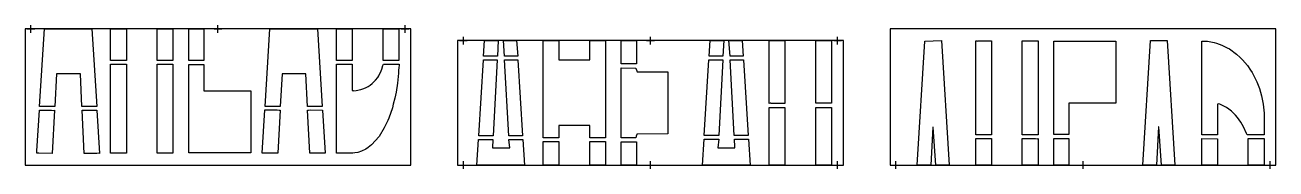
# Model space of a CAD drawing. Header units: inches. Extents: x 0 to 321, y -1 to 36.
import ezdxf

# ---------------------------------------------------------------- set-up
doc = ezdxf.new("R2010")
doc.units = ezdxf.units.IN
doc.header["$MEASUREMENT"] = 0
doc.layers.add('CUT', color=1, linetype='Continuous')
doc.layers.add('REG', color=5, linetype='Continuous')

msp = doc.modelspace()

# ---------------------------------------------------------------- linework, layer by layer
at = {"layer": 'CUT'}
for points in [[(18.43, 15.03), (14.61, 15.03), (14.21, 23.45), (8.08, 23.45), (7.63, 15.03), (7, 15.04), (6.7, 15.03), (3.74, 15.04), (4.98, 35), (17.17, 35)], [(25.77, 26.9), (25.6, 26.91), (25.43, 26.89), (21.98, 26.9), (21.98, 35), (26.03, 35), (26.03, 26.9)], [(37.51, 26.91), (37.44, 26.9), (33.95, 26.89), (33.95, 35), (38, 35), (38, 26.9), (37.74, 26.9)], [(45.67, 26.91), (45.15, 26.89), (42.76, 26.9), (42.05, 26.9), (42.05, 35), (45.92, 35), (45.92, 26.9)], [(76.36, 15.04), (73.41, 15.03), (73.18, 15.04), (72.57, 15.03), (72.13, 23.45), (66.01, 23.45), (65.57, 15.03), (62.4, 15.03), (61.92, 15.06), (61.68, 15.04), (62.91, 35), (75.12, 35)], [(80.02, 26.9), (80.02, 35), (84.07, 35), (84.07, 26.91)], [(96.04, 26.91), (91.99, 26.91), (91.99, 35), (96.04, 35)], [(121.34, 28), (117.8, 27.99), (118.05, 32), (121.57, 32)], [(126.54, 27.99), (123.15, 28), (122.86, 32), (126.28, 32)], [(144.35, 27.04), (145.06, 27.04), (145.06, 32), (149.1, 32), (149.1, 7.02), (145.66, 7.02), (145.37, 7.03), (145.06, 7.02), (145.06, 10.2), (137.14, 10.19), (137.12, 7.02), (133.09, 7.02), (133.09, 32), (137.13, 32), (137.13, 27.04)], [(156.77, 26.02), (156.56, 26.02), (156.49, 26.01), (153.15, 26.01), (153.15, 32), (157.03, 32), (157.03, 26.02)], [(179.28, 28), (175.73, 27.99), (175.98, 32), (179.5, 32)], [(184.48, 27.99), (181.08, 28), (180.8, 32), (184.23, 32)], [(191.13, 15.87), (191.13, 32), (195.17, 32), (195.17, 15.87), (191.66, 15.87), (191.6, 15.88), (191.38, 15.88)], [(207.14, 15.88), (203.1, 15.88), (203.1, 32), (207.14, 32)], [(233.22, 9.74), (232.67, 0), (229.15, 0), (231.11, 31.89), (235.38, 32), (237.39, 0), (233.97, 0), (233.26, 9.74)], [(244.19, 7.77), (244.19, 31.9), (244.45, 31.9), (244.7, 31.89), (244.78, 31.9), (248.24, 31.9), (248.24, 7.77)], [(259.7, 7.77), (259.61, 7.76), (256.16, 7.76), (256.16, 31.9), (256.41, 31.9), (257.05, 31.91), (260.21, 31.9), (260.21, 7.77), (259.96, 7.77)], [(264.83, 7.85), (264.54, 7.86), (264.26, 7.85), (264.26, 31.82), (280.19, 31.82), (280.19, 15.92), (268.13, 15.92), (268.13, 7.85)], [(295.33, 0), (291.9, 0), (291.2, 9.82), (291.16, 9.82), (290.61, 0), (287.08, 0), (289.05, 32), (289.31, 32), (290.91, 31.99), (292.7, 31.98), (293.33, 31.98)], [(307.45, 30.84), (308.82, 30.16), (309.36, 29.84), (311.15, 28.55), (312.15, 27.66), (312.72, 27.08), (313.96, 25.61), (314.78, 24.43), (315.16, 23.81), (316.13, 21.94), (316.37, 21.42), (317.05, 19.68), (317.59, 17.77), (317.99, 15.67), (318.24, 13.35), (318.24, 7.76), (313.93, 7.76), (313.81, 7.98), (313.72, 8.13), (312.99, 9.84), (312.32, 11.05), (311.43, 12.24), (310.9, 12.86), (309.86, 13.85), (309.19, 14.4), (308.6, 14.81), (308.1, 15.09), (306.93, 15.64), (306.63, 15.73), (306.28, 15.69), (306.28, 7.77), (302.23, 7.76), (302.23, 31.86), (302.89, 31.88), (303.75, 31.82), (305.45, 31.51), (306.05, 31.35)], [(25.43, 3.09), (21.98, 3.09), (21.98, 25.93), (26.03, 25.94), (26.03, 3.09), (25.77, 3.1), (25.51, 3.1)], [(37.74, 3.1), (37.5, 3.1), (37.4, 3.09), (33.95, 3.09), (33.95, 25.94), (34.2, 25.94), (34.83, 25.95), (37.26, 25.93), (38, 25.93), (38, 3.09)], [(42.05, 3.17), (42.05, 25.85), (45.92, 25.84), (45.92, 19.07), (57.98, 19.07), (57.96, 3.17)], [(85.1, 19.18), (86.26, 19.4), (86.81, 19.57), (87.43, 19.82), (88.14, 20.22), (88.67, 20.55), (89.2, 20.95), (90.05, 21.8), (90.61, 22.52), (90.88, 22.91), (91.51, 24.21), (91.66, 24.65), (91.91, 25.62), (91.98, 25.77), (92.09, 25.95), (96.11, 25.95), (96.11, 25.95), (96.08, 25.69), (96.02, 24.98), (95.96, 24.36), (95.94, 23.61), (95.69, 21.04), (95.33, 18.78), (95.01, 17.17), (94.6, 15.69), (94.38, 14.76), (93.44, 12.09), (93.18, 11.42), (92.27, 9.55), (90.94, 7.39), (89, 5.2), (88.14, 4.51), (87.53, 4.12), (86.42, 3.55), (85.46, 3.26), (84.68, 3.12), (84.21, 3.09), (80.81, 3.09), (80.27, 3.08), (80.02, 3.07), (80.02, 25.94), (84.07, 25.94), (84.07, 19.18), (84.31, 19.13), (84.47, 19.11)], [(121.31, 27.03), (120.24, 7.54), (117.12, 7.54), (117.04, 7.54), (116.79, 7.54), (116.54, 7.54), (117.74, 27.03), (118.52, 27.03), (120.46, 27.04), (121.07, 27.02)], [(127.81, 7.54), (127.56, 7.55), (126.98, 7.53), (124.91, 7.54), (124.25, 7.54), (123.18, 27.03), (123.44, 27.03), (123.65, 27.03), (123.72, 27.04), (126.58, 27.03)], [(179.24, 27.03), (178.18, 7.62), (175.03, 7.62), (174.97, 7.63), (174.72, 7.63), (174.47, 7.62), (175.68, 27.03), (176.28, 27.03), (178.52, 27.04), (179, 27.02)], [(185.75, 7.63), (185.5, 7.64), (184.97, 7.62), (182.9, 7.63), (182.17, 7.62), (181.14, 27.03), (181.39, 27.03), (181.58, 27.03), (181.65, 27.04), (183.9, 27.03), (184.52, 27.03)], [(157.58, 23.96), (164.44, 23.94), (164.77, 23.93), (165.12, 23.94), (165.12, 8.05), (157.19, 7.96), (157.16, 7.88), (157.01, 7.44), (156.94, 7.28), (156.86, 7.04), (153.71, 7.02), (153.65, 7.02), (153.41, 7.02), (153.15, 7.02), (153.15, 24.98), (156.87, 24.95), (157.22, 23.96), (157.54, 23.96)], [(7.57, 14.08), (7, 3), (3.57, 3.08), (3.51, 3.08), (3.26, 3.09), (3, 3.09), (3.03, 3.54), (3.04, 3.7), (3.69, 14.08), (6.84, 14.08), (7.33, 14.06)], [(18.44, 3), (18.44, 3), (15.9, 3), (15.18, 3), (14.66, 14.08), (14.92, 14.08), (15.13, 14.07), (15.19, 14.08), (18.48, 14.08), (19.17, 3.01), (18.93, 3.03)], [(64.95, 3.09), (61.53, 3.09), (61.36, 3.1), (61.2, 3.09), (60.94, 3.09), (61.62, 14.17), (64.77, 14.17), (65.27, 14.14), (65.51, 14.16)], [(77.09, 3.09), (76.84, 3.09), (76.63, 3.1), (76.58, 3.09), (73.12, 3.09), (72.59, 14.16), (72.83, 14.14), (73.3, 14.17), (76.4, 14.16)], [(191.13, 14.83), (191.38, 14.83), (191.49, 14.82), (191.68, 14.83), (195.17, 14.83), (195.17, 0), (191.13, 0)], [(207.14, 0), (203.1, 0), (203.1, 14.83), (203.35, 14.83), (203.56, 14.82), (203.63, 14.83), (207.14, 14.83)], [(120.7, 4.44), (124.49, 4.44), (124.24, 6.57), (124.48, 6.55), (125.01, 6.58), (127.23, 6.58), (127.86, 6.58), (128.28, 0), (116.08, 0), (116.49, 6.57), (120.15, 6.58), (120.1, 4.44), (120.36, 4.44), (120.68, 4.44)], [(178.18, 6.66), (177.95, 4.44), (182.36, 4.44), (182.33, 5.05), (182.33, 5.12), (182.27, 6.2), (182.24, 6.67), (185.81, 6.65), (186.22, 0), (174.01, 0), (174.43, 6.67), (175.14, 6.66), (177.36, 6.67), (177.94, 6.64)], [(244.19, 6.8), (247.35, 6.81), (247.53, 6.8), (248.24, 6.81), (248.24, 0), (244.19, 0)], [(256.16, 6.81), (259.54, 6.81), (259.97, 6.79), (260.21, 6.8), (260.21, 0), (256.16, 0)], [(264.26, 6.81), (264.51, 6.8), (265.03, 6.81), (268.13, 6.8), (268.13, 0), (264.26, 0)], [(302.23, 6.8), (306.28, 6.79), (306.28, 0), (302.23, 0)], [(318.25, 0), (314.2, 0), (314.2, 6.81), (318.25, 6.81)], [(133.09, 6.06), (133.34, 6.05), (133.86, 6.07), (137.13, 6.06), (137.13, 0), (133.09, 0)], [(145.06, 6.06), (145.3, 6.05), (145.8, 6.07), (149.1, 6.06), (149.1, 0), (145.06, 0)], [(153.15, 5.98), (153.61, 5.97), (153.68, 5.98), (157.03, 5.98), (157.03, 0), (153.15, 0)]]:
    msp.add_lwpolyline(points, close=True, dxfattribs=at)
at = {"layer": 'REG'}
for points in [[(1.5, 34), (1.5, 36)], [(49.55, 34), (49.55, 36)], [(97.61, 34), (97.61, 36)], [(0.5, 35), (2.5, 35)], [(48.55, 35), (50.55, 35)], [(96.61, 35), (98.61, 35)], [(112.61, 31), (112.61, 33)], [(160.66, 31), (160.66, 33)], [(208.71, 31), (208.71, 33)], [(111.61, 32), (113.61, 32)], [(159.66, 32), (161.66, 32)], [(207.71, 32), (209.71, 32)], [(111.61, 0), (113.61, 0)], [(112.61, -1), (112.61, 1)], [(159.66, 0), (161.66, 0)], [(160.66, -1), (160.66, 1)], [(207.71, 0), (209.71, 0)], [(208.71, -1), (208.71, 1)], [(222.71, 0), (224.71, 0)], [(223.71, -1), (223.71, 1)], [(270.76, 0), (272.76, 0)], [(271.76, -1), (271.76, 1)], [(318.82, 0), (320.82, 0)], [(319.82, -1), (319.82, 1)]]:
    msp.add_lwpolyline(points, dxfattribs=at)
for points in [[(0, 0), (99.11, 0), (99.11, 35), (0, 35)], [(222.21, 0), (321.32, 0), (321.32, 35), (222.21, 35)], [(111.11, 0), (210.21, 0), (210.21, 32), (111.11, 32)]]:
    msp.add_lwpolyline(points, close=True, dxfattribs=at)

doc.saveas('drawing.dxf')
